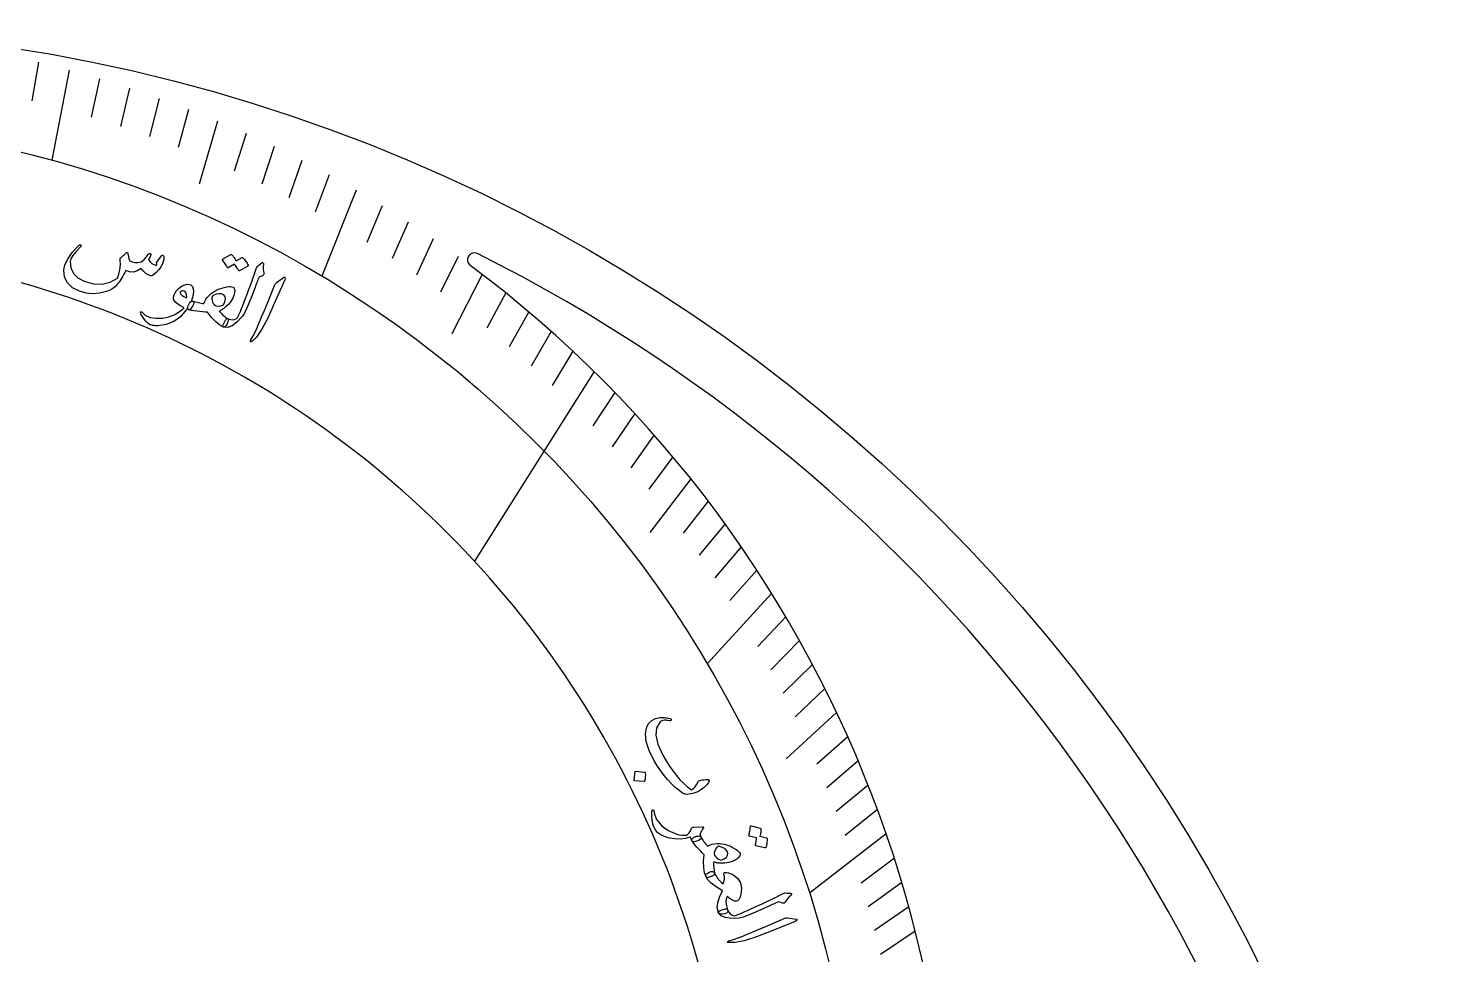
# Model space of a CAD drawing. Header units: millimetres. Extents: x -61 to 61, y -61 to 61.
# Drawn here: x 9.9 to 60.7, y 27.2 to 60.7 of the extents above; entities that cross this region are included whole.
import ezdxf

# ---------------------------------------------------------------- set-up
doc = ezdxf.new("R2010")
doc.units = ezdxf.units.MM
for name, color, linetype in [('CUT_INNER', 6, 'Continuous'), ('CUT_OUTER', 1, 'Continuous'), ('ENGRAVE', 7, 'Continuous'), ('ENGRAVE_FINE', 8, 'Continuous'), ('TEXT', 5, 'Continuous')]:
    doc.layers.add(name, color=color, linetype=linetype)

msp = doc.modelspace()

# ---------------------------------------------------------------- linework, layer by layer
at = {"layer": 'CUT_INNER'}
for centre, radius, start, end in [((0.0003, 17.36), 35.4924, 355.66465, 87.11091), ((26.0816, 52.3484), 0.25, 63.45703, 233.26172), ((0.0006, 0.0001), 58.7356, 311.003927, 63.51633), ((0.0011, 17.3601), 43.3891, 346.79343, 53.29921)]:
    msp.add_arc(centre, radius, start, end, dxfattribs=at)
at = {"layer": 'CUT_OUTER'}
msp.add_circle((0, 0), 60.75, dxfattribs=at)
at = {"layer": 'ENGRAVE'}
for points in [[(11.395, 59.227), (10.7664, 55.9597)], [(21.7947, 54.8792), (20.5557, 51.7594)], [(30.4248, 48.2959), (26.0931, 41.4198)], [(36.8574, 40.2563), (34.5233, 37.707)], [(41.0089, 31.5366), (38.2235, 29.3945)]]:
    msp.add_lwpolyline(points, dxfattribs=at)
msp.add_circle((0, 17.3597), 40.0734, dxfattribs=at)
at = {"layer": 'ENGRAVE_FINE'}
for points in [[(10.285, 59.5134), (10.0423, 58.1093)], [(12.4949, 58.912), (12.1989, 57.5164)], [(13.5837, 58.5689), (13.2612, 57.1782)], [(14.6606, 58.1982), (14.3116, 56.8129)], [(15.7246, 57.8005), (15.3493, 56.4209)], [(16.775, 57.3762), (16.1056, 55.0868)], [(17.8108, 56.926), (17.3832, 55.5592)], [(18.8315, 56.4505), (18.3779, 55.0907)], [(19.8361, 55.9504), (19.3567, 54.5981)], [(20.8241, 55.4264), (20.3189, 54.0819)], [(22.7473, 54.3094), (22.1912, 52.9817)], [(23.6813, 53.7178), (23.1, 52.3992)], [(24.5962, 53.1053), (23.9898, 51.7961)], [(25.4913, 52.4725), (24.8601, 51.1732)], [(26.3663, 51.8203), (25.2727, 49.6709)], [(27.2208, 51.1495), (26.5404, 49.871)], [(28.0542, 50.4608), (27.3495, 49.1933)], [(28.8662, 49.7551), (28.1375, 48.499)], [(29.6565, 49.0332), (28.9039, 47.7889)], [(31.1708, 47.5441), (30.3712, 46.3246)], [(31.8943, 46.7786), (31.0716, 45.5719)], [(32.5952, 46.0001), (31.7496, 44.8067)], [(33.2732, 45.2095), (32.405, 44.0298)], [(33.9283, 44.4076), (32.4428, 42.4633)], [(34.5603, 43.5952), (33.6476, 42.4439)], [(35.1692, 42.7731), (34.2347, 41.6365)], [(35.7551, 41.9421), (34.7989, 40.8205)], [(36.3178, 41.1029), (35.3404, 39.9967)], [(37.374, 39.4029), (36.3549, 38.3286)], [(37.8676, 38.5437), (36.8282, 37.4857)], [(38.3385, 37.6792), (37.279, 36.638)], [(38.7866, 36.8101), (37.7074, 35.7859)], [(39.2122, 35.9372), (37.3791, 34.2572)], [(39.6154, 35.061), (38.4978, 34.0718)], [(39.9965, 34.1822), (38.8601, 33.2111)], [(40.3556, 33.3015), (39.2009, 32.3486)], [(40.693, 32.4194), (39.5202, 31.4851)], [(41.3037, 30.6535), (40.0959, 29.7572)], [(41.5774, 29.7708), (40.3527, 28.8938)], [(41.8306, 28.8889), (40.5892, 28.0316)], [(42.0633, 28.0083), (40.8058, 27.171)]]:
    msp.add_lwpolyline(points, dxfattribs=at)
at = {"layer": 'TEXT'}
for points in [[(14.7452, 52.4951), (14.758, 52.5079), (14.7707, 52.5155), (14.7833, 52.518), (14.7959, 52.5153), (14.8102, 52.5072), (14.8208, 52.4965), (14.8276, 52.4833), (14.8307, 52.4674), (14.8324, 52.4148), (14.8239, 52.3541), (14.805, 52.2854), (14.7758, 52.2085), (14.7157, 52.0882), (14.6427, 51.9806), (14.5571, 51.8856), (14.4589, 51.803), (14.4298, 51.7854), (14.4014, 51.7743), (14.3736, 51.7696), (14.3465, 51.7713), (14.2583, 51.8015), (14.172, 51.8549), (14.0874, 51.9316), (14.0042, 52.0316), (13.8652, 51.9447), (13.7269, 51.905), (13.5889, 51.9125), (13.4508, 51.9673), (13.4171, 51.8939), (13.3825, 51.8242), (13.3472, 51.7581), (13.311, 51.6957), (13.2738, 51.6364), (13.2355, 51.58), (13.196, 51.5262), (13.1554, 51.4752), (13.0729, 51.3866), (12.979, 51.3116), (12.8737, 51.25), (12.7571, 51.2017), (12.5044, 51.138), (12.2563, 51.1181), (12.0121, 51.1419), (11.7708, 51.2095), (11.5174, 51.3387), (11.339, 51.5086), (11.2356, 51.7205), (11.2072, 51.9751), (11.2194, 52.0595), (11.2477, 52.1548), (11.2924, 52.2608), (11.3534, 52.3777), (11.4311, 52.5021), (11.5249, 52.6273), (11.6348, 52.7531), (11.761, 52.8794), (11.7703, 52.8869), (11.78, 52.8913), (11.7902, 52.8924), (11.8009, 52.8904), (11.8108, 52.8861), (11.8187, 52.8804), (11.8247, 52.8734), (11.8287, 52.865), (11.8297, 52.8544), (11.8278, 52.8442), (11.823, 52.8344), (11.8154, 52.8251), (11.6519, 52.6557), (11.5353, 52.5102), (11.4649, 52.3893), (11.4403, 52.293), (11.4618, 52.0559), (11.5521, 51.8585), (11.711, 51.7002), (11.9388, 51.5799), (12.282, 51.4831), (12.5973, 51.4673), (12.8865, 51.5332), (13.1506, 51.6817), (13.2048, 51.8252), (13.2395, 51.9852), (13.2545, 52.1621), (13.2492, 52.3557), (13.247, 52.3759), (13.248, 52.3929), (13.2524, 52.4066), (13.2602, 52.4169), (13.2945, 52.4495), (13.3271, 52.4799), (13.3578, 52.5082), (13.3868, 52.5344), (13.4137, 52.558), (13.4386, 52.5786), (13.4612, 52.5961), (13.4817, 52.6106), (13.4923, 52.6161), (13.5015, 52.6164), (13.5092, 52.6116), (13.5155, 52.6018), (13.5181, 52.5952), (13.5215, 52.5852), (13.5257, 52.5718), (13.5306, 52.5551), (13.5358, 52.5352), (13.5409, 52.5122), (13.5458, 52.4863), (13.5506, 52.4573), (13.5612, 52.4009), (13.5721, 52.3588), (13.5834, 52.3309), (13.595, 52.3171), (13.6847, 52.2731), (13.7836, 52.2524), (13.8918, 52.255), (14.0095, 52.2807), (14.0599, 52.3089), (14.1207, 52.3637), (14.1918, 52.4452), (14.2735, 52.5534), (14.2813, 52.5636), (14.2911, 52.571), (14.3029, 52.5755), (14.3166, 52.5771), (14.3288, 52.5768), (14.3394, 52.574), (14.3486, 52.5687), (14.3561, 52.561), (14.3608, 52.5333), (14.349, 52.4896), (14.3207, 52.43), (14.276, 52.3543), (14.3302, 52.2811), (14.3952, 52.2207), (14.4711, 52.1732), (14.558, 52.1385), (14.5677, 52.1648), (14.5731, 52.1871), (14.5743, 52.2055), (14.5712, 52.22), (14.5667, 52.2343), (14.5658, 52.2471), (14.5684, 52.2584), (14.5746, 52.2683)], [(17.6663, 52.4268), (17.673, 52.4288), (17.6805, 52.4282), (17.689, 52.425), (17.6984, 52.4192), (17.7273, 52.3888), (17.7543, 52.3577), (17.7796, 52.3258), (17.803, 52.2933), (17.8248, 52.2597), (17.8449, 52.2247), (17.8635, 52.1883), (17.8805, 52.1506), (17.8824, 52.1407), (17.881, 52.1321), (17.8763, 52.1245), (17.8683, 52.1182), (17.5662, 51.9464), (17.5599, 51.9454), (17.553, 51.9488), (17.5457, 51.9568), (17.5379, 51.9694), (17.5333, 51.9796), (17.5251, 51.9946), (17.5132, 52.0144), (17.4976, 52.039), (17.4781, 52.0687), (17.4547, 52.1039), (17.4274, 52.1445), (17.3959, 52.1905), (17.1607, 52.0556), (17.1515, 52.0525), (17.1427, 52.0549), (17.1346, 52.0629), (17.127, 52.0766), (17.1204, 52.0883), (17.1097, 52.1064), (17.0949, 52.1307), (17.0761, 52.1612), (17.0526, 52.1983), (17.0241, 52.242), (16.9905, 52.2924), (16.9517, 52.3494), (16.9486, 52.3573), (16.9487, 52.3636), (16.9519, 52.3684), (16.9582, 52.3718), (17.256, 52.5369), (17.2626, 52.539), (17.2701, 52.5385), (17.2786, 52.5354), (17.2881, 52.5297), (17.3135, 52.5056), (17.3373, 52.4804), (17.3595, 52.4541), (17.38, 52.4268), (17.3989, 52.3986), (17.4163, 52.3698), (17.4323, 52.3404), (17.4469, 52.3103)], [(18.2208, 52.1117), (18.2738, 52.1543), (18.3154, 52.1883), (18.3458, 52.2136), (18.3648, 52.2303), (18.378, 52.2403), (18.3911, 52.2456), (18.4039, 52.2462), (18.4164, 52.242), (18.4285, 52.2329), (18.436, 52.2208), (18.4391, 52.2057), (18.4377, 52.1875), (18.4289, 52.0994), (18.4295, 52.0156), (18.4395, 51.9358), (18.4589, 51.8602), (18.4632, 51.8371), (18.4571, 51.8167), (18.4407, 51.7993), (18.4139, 51.7846), (18.2809, 51.7213), (18.2612, 51.6717), (18.242, 51.6229), (18.2232, 51.575), (18.2049, 51.528), (18.187, 51.4818), (18.1695, 51.4364), (18.1525, 51.3919), (18.1359, 51.3482), (17.9813, 50.9445), (17.8517, 50.6335), (17.7478, 50.415), (17.67, 50.2887), (17.4799, 50.0857), (17.3045, 49.9542), (17.1435, 49.8942), (16.9965, 49.9058), (16.9932, 49.9075), (16.9899, 49.9093), (16.9866, 49.911), (16.9832, 49.9128), (16.9734, 49.9421), (16.9835, 49.9924), (17.0133, 50.0635), (17.0631, 50.1555), (17.0841, 50.1882), (17.1065, 50.2083), (17.1304, 50.2158), (17.1557, 50.2107), (17.2498, 50.1832), (17.3369, 50.177), (17.4173, 50.192), (17.4909, 50.2284), (17.5257, 50.3005), (17.5632, 50.3836), (17.6036, 50.4776), (17.6468, 50.5826), (17.6927, 50.698), (17.7413, 50.8234), (17.7926, 50.9587), (17.8465, 51.1039), (17.9004, 51.2461), (17.9483, 51.3742), (17.9903, 51.4881), (18.0265, 51.5879), (18.0571, 51.6732), (18.0829, 51.7439), (18.1036, 51.7999), (18.1194, 51.8412), (18.1853, 52.0526), (18.1942, 52.0723), (18.2031, 52.0886), (18.212, 52.1018), (18.2208, 52.1117)], [(15.6424, 50.5314), (15.4295, 50.2839), (15.1864, 50.1066), (14.9134, 49.9985), (14.6103, 49.9588), (14.5705, 49.9586), (14.5319, 49.9598), (14.4943, 49.9623), (14.4579, 49.966), (14.4228, 49.9712), (14.3895, 49.978), (14.3579, 49.9863), (14.3279, 49.9962), (14.261, 50.0383), (14.1828, 50.1189), (14.093, 50.2379), (13.9911, 50.3953), (13.9816, 50.4157), (13.9782, 50.4329), (13.9809, 50.4471), (13.9898, 50.4581), (14.0019, 50.4644), (14.0144, 50.4643), (14.0271, 50.4579), (14.0401, 50.4451), (14.1676, 50.3312), (14.3344, 50.2593), (14.541, 50.2288), (14.7883, 50.2391), (15.0065, 50.2805), (15.2062, 50.3543), (15.3875, 50.4606), (15.5504, 50.5999), (15.5527, 50.6065), (15.5532, 50.6124), (15.5517, 50.6175), (15.5483, 50.622), (15.4345, 50.6834), (15.3411, 50.7433), (15.2681, 50.802), (15.2157, 50.8595), (15.1847, 50.9254), (15.1799, 50.9994), (15.2014, 51.0814), (15.2492, 51.1714), (15.2567, 51.1829), (15.2647, 51.1943), (15.2733, 51.2058), (15.2824, 51.2173), (15.2921, 51.229), (15.3025, 51.2412), (15.3137, 51.2538), (15.3256, 51.2669), (15.4114, 51.3479), (15.4983, 51.4078), (15.5864, 51.4467), (15.6756, 51.4644), (15.7563, 51.4592), (15.819, 51.4297), (15.8634, 51.3758), (15.8895, 51.2977), (15.899, 51.2015), (15.8918, 51.0982), (15.8679, 50.988), (15.8275, 50.8708), (15.8343, 50.8677), (15.841, 50.865), (15.8476, 50.8625), (15.854, 50.8604), (15.8605, 50.8583), (15.867, 50.8558), (15.8737, 50.8531), (15.8805, 50.85), (15.9012, 50.8341), (15.9121, 50.8107), (15.9131, 50.7798), (15.9042, 50.7414), (15.8892, 50.7017), (15.8702, 50.6634), (15.8471, 50.6265), (15.8201, 50.591), (15.7927, 50.5614), (15.7689, 50.5424), (15.7485, 50.5338), (15.7315, 50.5358), (15.6671, 50.5662), (15.6637, 50.5602), (15.6585, 50.5523), (15.6514, 50.5428), (15.6424, 50.5314)], [(17.338, 51.3594), (17.3429, 51.3567), (17.3473, 51.3541), (17.3512, 51.3514), (17.3545, 51.3488), (17.3575, 51.3461), (17.3603, 51.3431), (17.3631, 51.34), (17.3658, 51.3366), (17.3879, 51.2864), (17.3971, 51.2293), (17.3935, 51.1654), (17.377, 51.0946), (17.3245, 50.9607), (17.2556, 50.8401), (17.1704, 50.7328), (17.069, 50.6385), (17.0427, 50.6176), (17.0156, 50.5972), (16.9877, 50.5771), (16.959, 50.5575), (16.9294, 50.5382), (16.899, 50.5194), (16.8678, 50.501), (16.8357, 50.483), (16.8782, 50.439), (16.9199, 50.3977), (16.9608, 50.3591), (17.0009, 50.3233), (17.0404, 50.2904), (17.0794, 50.2607), (17.1178, 50.2341), (17.1557, 50.2107), (17.1681, 50.1975), (17.1715, 50.1755), (17.166, 50.1447), (17.1516, 50.105), (17.1076, 50.0087), (17.067, 49.9434), (17.03, 49.9091), (16.9965, 49.9058), (16.8543, 49.9808), (16.7091, 50.0972), (16.5602, 50.2552), (16.4067, 50.4546), (16.3224, 50.4558), (16.2302, 50.4608), (16.1299, 50.4693), (16.0217, 50.4815), (15.9148, 50.4959), (15.8303, 50.5099), (15.768, 50.5237), (15.7281, 50.5374), (15.7113, 50.5512), (15.7015, 50.5732), (15.6987, 50.6036), (15.703, 50.6423), (15.7076, 50.6633), (15.7137, 50.6837), (15.7213, 50.7033), (15.7303, 50.7223), (15.7405, 50.7408), (15.7512, 50.7589), (15.7627, 50.7768), (15.7747, 50.7943), (15.8015, 50.8245), (15.8272, 50.8435), (15.8518, 50.8514), (15.8754, 50.8481), (15.9286, 50.8339), (15.9808, 50.8208), (16.032, 50.8088), (16.0823, 50.7981), (16.132, 50.7883), (16.1816, 50.7793), (16.2311, 50.7711), (16.2805, 50.7637), (16.3116, 50.8439), (16.3553, 50.9217), (16.4117, 50.997), (16.4808, 51.0699), (16.5448, 51.1244), (16.6127, 51.1744), (16.6847, 51.2196), (16.7608, 51.2601), (16.8413, 51.2956), (16.9268, 51.3259), (17.0172, 51.351), (17.1125, 51.3708), (17.1838, 51.3798), (17.2451, 51.3809), (17.2966, 51.374), (17.338, 51.3594)], [(19.1134, 51.6726), (19.1814, 51.7157), (19.2205, 51.7223), (19.2306, 51.6925), (19.2117, 51.6265), (18.8323, 50.7657), (18.5961, 50.2392), (18.3803, 49.8339), (18.1863, 49.549), (18.0147, 49.3842), (17.9948, 49.374), (17.9803, 49.3707), (17.9712, 49.3741), (17.9676, 49.3844), (17.9673, 49.3974), (17.9704, 49.4124), (17.9767, 49.4294), (17.9862, 49.4484), (18.0672, 49.5928), (18.1464, 49.7496), (18.2238, 49.9189), (18.2993, 50.1008), (18.3198, 50.1479), (18.3739, 50.2758), (18.4614, 50.4846), (18.5819, 50.7745), (18.8416, 51.4214), (18.8577, 51.4546), (18.8758, 51.4833), (18.8961, 51.5076), (18.9184, 51.5274)], [(15.6603, 50.9957), (15.6537, 51.0759), (15.6349, 51.1391), (15.6038, 51.1853), (15.5607, 51.2144), (15.5294, 51.2198), (15.4992, 51.2194), (15.47, 51.2134), (15.4419, 51.2015), (15.4309, 51.1934), (15.4247, 51.1821), (15.4233, 51.1675), (15.4266, 51.1497), (15.4478, 51.1019), (15.4893, 51.0569), (15.5513, 51.0144), (15.6337, 50.9743), (15.643, 50.9721), (15.6506, 50.9749), (15.6564, 50.9827), (15.6603, 50.9957)], [(16.9993, 51.077), (16.9163, 51.1131), (16.8241, 51.1209), (16.7229, 51.1006), (16.6129, 51.0518), (16.5876, 51.0302), (16.573, 50.9948), (16.5693, 50.9455), (16.5762, 50.8824), (16.5943, 50.8175), (16.6208, 50.7643), (16.6558, 50.7229), (16.6992, 50.6932), (16.7544, 50.6759), (16.8214, 50.6734), (16.9003, 50.6857), (16.9911, 50.7127), (17.0443, 50.8293), (17.0634, 50.9288), (17.0484, 51.0114), (16.9993, 51.077)], [(34.5828, 33.4399), (34.5646, 33.4026), (34.5424, 33.3659), (34.5162, 33.3298), (34.486, 33.2943), (34.4521, 33.2596), (34.4146, 33.2256), (34.3736, 33.1925), (34.329, 33.1602), (34.2364, 33.1022), (34.1401, 33.0542), (34.0403, 33.0163), (33.9371, 32.9882), (33.8404, 32.973), (33.7571, 32.9722), (33.6872, 32.9858), (33.6304, 33.0138), (33.4888, 33.1198), (33.351, 33.2373), (33.2169, 33.3663), (33.0864, 33.5068), (32.9597, 33.6591), (32.8371, 33.8233), (32.7184, 33.9996), (32.6033, 34.188), (32.4158, 34.5555), (32.3074, 34.8819), (32.2794, 35.1691), (32.3328, 35.4183), (32.4086, 35.5513), (32.5137, 35.6524), (32.6485, 35.7211), (32.8133, 35.757), (32.8517, 35.7594), (32.8921, 35.7599), (32.9345, 35.7583), (32.9787, 35.7548), (33.0249, 35.7492), (33.073, 35.7415), (33.123, 35.7319), (33.175, 35.7202), (33.1905, 35.7152), (33.2026, 35.7078), (33.2111, 35.6978), (33.216, 35.6853), (33.2174, 35.6759), (33.2156, 35.6663), (33.2106, 35.6566), (33.2024, 35.6468), (33.1936, 35.6395), (33.1836, 35.6354), (33.1724, 35.6345), (33.1599, 35.6367), (33.1099, 35.6469), (33.0602, 35.6533), (33.0109, 35.6561), (32.962, 35.6551), (32.9183, 35.6487), (32.8793, 35.6367), (32.8452, 35.619), (32.8157, 35.5958), (32.6845, 35.3866), (32.6588, 35.1178), (32.7369, 34.7885), (32.917, 34.3967), (33.0333, 34.1904), (33.1529, 33.9981), (33.2761, 33.8196), (33.4031, 33.655), (33.5343, 33.504), (33.6699, 33.3664), (33.8101, 33.2421), (33.9551, 33.1312), (34.02, 33.1787), (34.084, 33.2482), (34.1472, 33.3398), (34.2094, 33.4535), (34.2174, 33.46), (34.2345, 33.4675), (34.2606, 33.476), (34.2957, 33.4856), (34.2996, 33.4856), (34.303, 33.4858), (34.3056, 33.4863), (34.3077, 33.487), (34.3571, 33.4963), (34.4143, 33.5027), (34.4791, 33.5063), (34.5515, 33.5069), (34.5754, 33.5033), (34.5886, 33.4909), (34.591, 33.4697), (34.5828, 33.4399)], [(32.2546, 33.7793), (32.2609, 33.7773), (32.2664, 33.7729), (32.271, 33.7659), (32.2748, 33.7564), (32.2804, 33.6787), (32.278, 33.6018), (32.2676, 33.5257), (32.2492, 33.4503), (32.2449, 33.4418), (32.2392, 33.4361), (32.2321, 33.4333), (32.2235, 33.4334), (31.8867, 33.457), (31.8777, 33.4595), (31.8725, 33.4661), (31.8711, 33.4767), (31.8737, 33.4912), (31.8759, 33.5039), (31.8788, 33.5235), (31.8824, 33.5501), (31.8867, 33.5838), (31.8915, 33.6249), (31.8965, 33.6739), (31.9017, 33.7308), (31.907, 33.7956), (31.9088, 33.8048), (31.9122, 33.8107), (31.9173, 33.8133), (31.9241, 33.8126)], [(34.0218, 31.7854), (34.3492, 31.7961), (34.3767, 31.7935), (34.3926, 31.7865), (34.3968, 31.7751), (34.3894, 31.7593), (34.3524, 31.7093), (34.3219, 31.6632), (34.2981, 31.6209), (34.281, 31.5825), (34.2715, 31.5442), (34.2693, 31.5059), (34.2742, 31.4675), (34.2864, 31.4291), (34.2918, 31.3883), (34.2733, 31.3501), (34.2311, 31.3146), (34.1651, 31.2816), (34.0944, 31.2588), (34.038, 31.2541), (33.996, 31.2673), (33.9682, 31.2985), (33.9554, 31.3259), (33.9433, 31.3541), (33.9319, 31.3831), (33.9211, 31.4129), (33.9177, 31.4173), (33.9118, 31.4202), (33.9035, 31.4216), (33.8927, 31.4214), (33.7181, 31.3706), (33.5372, 31.3482), (33.3503, 31.3538), (33.1573, 31.3869), (32.9793, 31.4386), (32.8377, 31.5004), (32.7323, 31.5728), (32.6629, 31.656), (32.6163, 31.7424), (32.5794, 31.8241), (32.5522, 31.9011), (32.5346, 31.9735), (32.5295, 32.0105), (32.5251, 32.0506), (32.5213, 32.0938), (32.5181, 32.14), (32.5161, 32.1893), (32.5158, 32.2417), (32.5172, 32.2972), (32.5202, 32.3558), (32.5204, 32.3702), (32.5227, 32.3822), (32.5273, 32.3916), (32.5341, 32.3985), (32.5442, 32.4057), (32.5533, 32.4094), (32.5614, 32.4096), (32.5684, 32.4063), (32.5758, 32.4011), (32.5814, 32.3941), (32.5852, 32.3853), (32.5872, 32.3746), (32.6132, 32.2596), (32.6471, 32.1564), (32.6889, 32.0649), (32.7389, 31.985), (32.7997, 31.9109), (32.8676, 31.8421), (32.9426, 31.7785), (33.0248, 31.7201), (33.114, 31.6664), (33.2102, 31.6171), (33.3135, 31.5723), (33.4237, 31.5318), (33.5193, 31.5065), (33.6095, 31.4923), (33.6944, 31.4893), (33.774, 31.4976), (33.8208, 31.5245), (33.8664, 31.5739), (33.9108, 31.6457), (33.9538, 31.7402), (33.9642, 31.7579), (33.979, 31.7713), (33.9982, 31.7805), (34.0218, 31.7854)], [(36.672, 31.3941), (36.6783, 31.3911), (36.6835, 31.3856), (36.6876, 31.3775), (36.6906, 31.3668), (36.6915, 31.3249), (36.6906, 31.2837), (36.6878, 31.2432), (36.6832, 31.2033), (36.6766, 31.1638), (36.668, 31.1244), (36.6572, 31.085), (36.6444, 31.0457), (36.6392, 31.0371), (36.6323, 31.0316), (36.6238, 31.0292), (36.6136, 31.0299), (36.2746, 31.1063), (36.2692, 31.1098), (36.2664, 31.1169), (36.2664, 31.1278), (36.2691, 31.1423), (36.2726, 31.1529), (36.2766, 31.1695), (36.2811, 31.1922), (36.2862, 31.2209), (36.2918, 31.256), (36.2982, 31.2977), (36.3052, 31.3462), (36.313, 31.4014), (36.0483, 31.46), (36.0393, 31.4639), (36.0345, 31.4716), (36.0339, 31.483), (36.0374, 31.4982), (36.0405, 31.5114), (36.0447, 31.5319), (36.0502, 31.5598), (36.0568, 31.5951), (36.0644, 31.6383), (36.0727, 31.6898), (36.0818, 31.7497), (36.0915, 31.8179), (36.0945, 31.8258), (36.0989, 31.8305), (36.1045, 31.8319), (36.1113, 31.8302), (36.4427, 31.7518), (36.449, 31.7489), (36.4543, 31.7434), (36.4585, 31.7354), (36.4616, 31.7248), (36.4642, 31.6898), (36.4648, 31.6552), (36.4635, 31.6208), (36.4603, 31.5869), (36.4553, 31.5533), (36.4488, 31.5202), (36.4408, 31.4877), (36.4313, 31.4557)], [(35.7106, 30.8258), (35.7125, 30.8206), (35.7139, 30.8157), (35.715, 30.8111), (35.7157, 30.8069), (35.716, 30.8029), (35.7162, 30.7988), (35.7161, 30.7946), (35.7158, 30.7903), (35.6983, 30.7383), (35.6667, 30.6899), (35.621, 30.6451), (35.5612, 30.6039), (35.4322, 30.5402), (35.3001, 30.4974), (35.1648, 30.4754), (35.0264, 30.474), (34.9929, 30.4762), (34.9591, 30.4793), (34.9249, 30.4833), (34.8904, 30.4881), (34.8556, 30.4938), (34.8205, 30.5004), (34.785, 30.5078), (34.7492, 30.516), (34.751, 30.4549), (34.754, 30.3963), (34.7583, 30.3402), (34.7638, 30.2867), (34.7709, 30.2358), (34.7796, 30.1876), (34.7902, 30.1421), (34.8024, 30.0992), (34.8027, 30.0812), (34.7904, 30.0626), (34.7656, 30.0435), (34.7283, 30.0238), (34.6308, 29.9823), (34.5568, 29.9613), (34.5064, 29.9609), (34.4795, 29.981), (34.4248, 30.1321), (34.3958, 30.316), (34.3921, 30.5331), (34.4129, 30.7839), (34.3514, 30.8415), (34.2865, 30.9073), (34.2181, 30.9811), (34.1463, 31.063), (34.077, 31.1456), (34.0239, 31.2129), (33.9871, 31.265), (33.9668, 31.302), (33.9637, 31.3235), (33.9713, 31.3464), (33.9897, 31.3707), (34.0189, 31.3964), (34.0364, 31.4089), (34.0547, 31.4199), (34.0735, 31.4293), (34.093, 31.4372), (34.1129, 31.444), (34.1331, 31.4502), (34.1536, 31.4557), (34.1743, 31.4606), (34.2144, 31.4648), (34.2462, 31.4616), (34.2697, 31.4508), (34.285, 31.4326), (34.3147, 31.3862), (34.3445, 31.3414), (34.3743, 31.2981), (34.4042, 31.2563), (34.4344, 31.2156), (34.465, 31.1755), (34.4961, 31.1362), (34.5276, 31.0974), (34.6046, 31.1357), (34.6893, 31.1638), (34.7817, 31.1816), (34.8819, 31.1889), (34.9659, 31.1862), (35.0498, 31.1774), (35.1335, 31.1623), (35.217, 31.1411), (35.3004, 31.1131), (35.384, 31.078), (35.4678, 31.0357), (35.5516, 30.9861), (35.6103, 30.9448), (35.6564, 30.9043), (35.6898, 30.8646), (35.7106, 30.8258)], [(35.27, 30.8451), (35.2329, 30.9277), (35.1701, 30.9956), (35.0816, 31.0486), (34.9674, 31.0867), (34.9341, 31.0877), (34.8995, 31.0713), (34.8636, 31.0374), (34.8262, 30.9861), (34.7959, 30.9259), (34.7797, 30.8687), (34.7776, 30.8146), (34.7897, 30.7634), (34.8189, 30.7134), (34.8668, 30.6665), (34.9334, 30.6225), (35.0187, 30.5813), (35.1365, 30.6316), (35.2177, 30.6924), (35.2622, 30.7635), (35.27, 30.8451)], [(35.2541, 28.7901), (35.2632, 28.7349), (35.2507, 28.6917), (35.2169, 28.6604), (35.1616, 28.6412), (35.0698, 28.631), (35.0001, 28.6347), (34.9525, 28.6524), (34.9269, 28.684), (34.8885, 28.8532), (34.9012, 29.0401), (34.9647, 29.2455), (35.0789, 29.4701), (34.8421, 29.622), (34.6631, 29.757), (34.5422, 29.8764), (34.4795, 29.981), (34.4744, 30.0213), (34.4887, 30.0613), (34.5224, 30.101), (34.5756, 30.1404), (34.6525, 30.1746), (34.716, 30.1792), (34.766, 30.1541), (34.8024, 30.0992), (34.8278, 30.0464), (34.8565, 29.9955), (34.8884, 29.9466), (34.9236, 29.8995), (34.9624, 29.8544), (35.0049, 29.8113), (35.0511, 29.7702), (35.1012, 29.7311), (35.1301, 29.8112), (35.1444, 29.9008), (35.1438, 30.0001), (35.1284, 30.1088), (35.1289, 30.1194), (35.1345, 30.1283), (35.1454, 30.1356), (35.1614, 30.1411), (35.2226, 30.144), (35.2968, 30.1292), (35.384, 30.0964), (35.4842, 30.0456), (35.637, 29.9187), (35.7317, 29.7599), (35.768, 29.57), (35.7454, 29.35), (35.7167, 29.2507), (35.6804, 29.1764), (35.6368, 29.1272), (35.586, 29.1029), (35.5223, 29.1039), (35.4435, 29.1321), (35.3496, 29.1872), (35.2405, 29.2688), (35.209, 29.1738), (35.2009, 29.0625), (35.216, 28.9347), (35.2541, 28.7901)], [(37.3458, 29.4009), (37.4134, 29.3943), (37.467, 29.3893), (37.5064, 29.3861), (37.5316, 29.3847), (37.5481, 29.3826), (37.5611, 29.3773), (37.5706, 29.3687), (37.5767, 29.3569), (37.5789, 29.342), (37.5758, 29.3281), (37.5674, 29.3151), (37.5537, 29.3031), (37.4857, 29.2464), (37.4274, 29.1862), (37.3787, 29.1223), (37.3396, 29.0547), (37.3264, 29.0352), (37.3078, 29.0249), (37.2839, 29.0239), (37.2545, 29.0322), (37.1152, 29.0802), (37.0664, 29.0586), (37.0186, 29.0372), (36.9716, 29.0162), (36.9256, 28.9955), (36.8804, 28.975), (36.8362, 28.9549), (36.7929, 28.9351), (36.7504, 28.9155), (36.3573, 28.7356), (36.047, 28.6044), (35.8197, 28.5212), (35.6757, 28.4856), (35.3979, 28.4739), (35.1806, 28.5029), (35.0237, 28.5728), (34.9269, 28.684), (34.9258, 28.6876), (34.9246, 28.6912), (34.9235, 28.6947), (34.9223, 28.6983), (34.9359, 28.7261), (34.9782, 28.755), (35.0494, 28.7848), (35.1494, 28.8157), (35.1872, 28.8243), (35.2173, 28.8229), (35.2396, 28.8115), (35.2541, 28.7901), (35.302, 28.7047), (35.3598, 28.6392), (35.4277, 28.5936), (35.5057, 28.568), (35.581, 28.5951), (35.6661, 28.6281), (35.7607, 28.6669), (35.8651, 28.7116), (35.9787, 28.7619), (36.1012, 28.8173), (36.2325, 28.8779), (36.3727, 28.9438), (36.5108, 29.0076), (36.6348, 29.0654), (36.7446, 29.1173), (36.8402, 29.1632), (36.9219, 29.2026), (36.9897, 29.2351), (37.0438, 29.2605), (37.084, 29.2789), (37.2791, 29.3836), (37.2992, 29.3914), (37.317, 29.3969), (37.3325, 29.4001), (37.3458, 29.4009)], [(37.6754, 28.4623), (37.754, 28.4455), (37.7865, 28.4228), (37.7729, 28.3945), (37.7132, 28.3606), (36.8395, 28.0119), (36.3021, 27.8016), (35.8642, 27.6635), (35.5262, 27.5961), (35.2883, 27.5985), (35.2669, 27.6053), (35.2542, 27.613), (35.2502, 27.6219), (35.2548, 27.6317), (35.2637, 27.6412), (35.2764, 27.6498), (35.2928, 27.6575), (35.3129, 27.6643), (35.4718, 27.7107), (35.6382, 27.7672), (35.8121, 27.8338), (35.9933, 27.9108), (36.041, 27.93), (36.1692, 27.9834), (36.3779, 28.0711), (36.6669, 28.1936), (37.3054, 28.4735), (37.3401, 28.4859), (37.3731, 28.4936), (37.4046, 28.4968), (37.4345, 28.4953)]]:
    msp.add_lwpolyline(points, close=True, dxfattribs=at)

doc.saveas('drawing.dxf')
